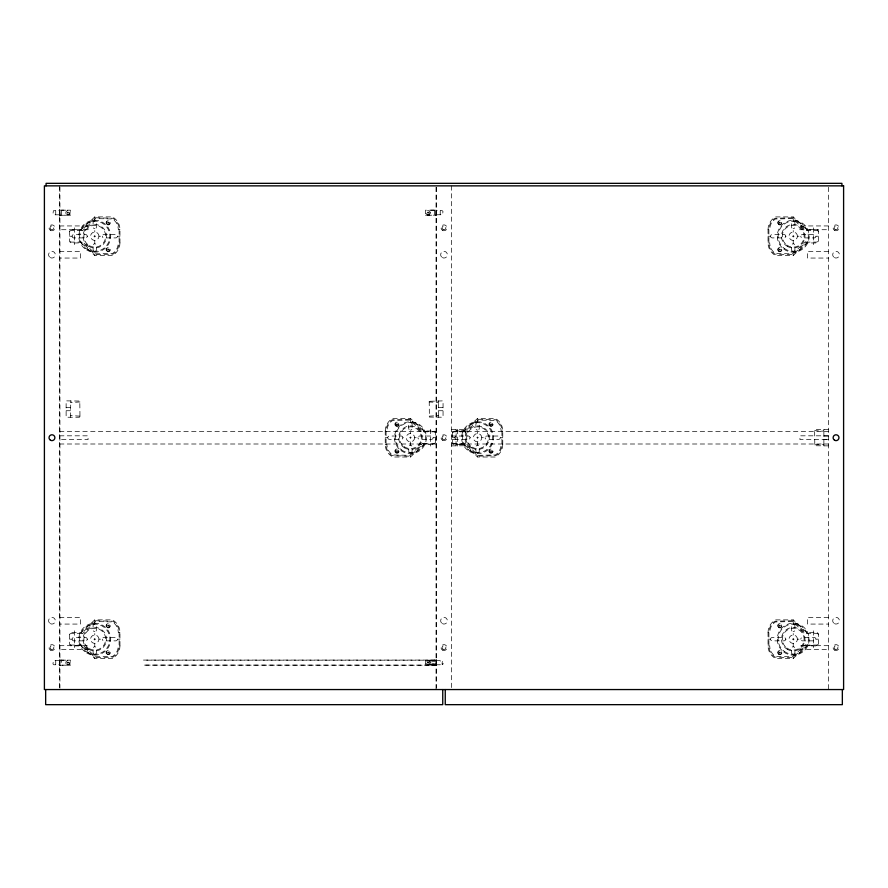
<?xml version="1.0" encoding="UTF-8"?>
<svg xmlns="http://www.w3.org/2000/svg" width="888" height="888" viewBox="0 0 888 888"><rect width="100%" height="100%" fill="white"/><g stroke="black" fill="none" stroke-linecap="round" stroke-linejoin="round"><path stroke-width="0.67" stroke-dasharray="4.44 3.33" d="M119.958 242.868L119.958 242.946A14.275 14.275 0 0 1 112.399 255.533L94.772 255.533L81.341 242.946L70.951 242.946L69.586 241.58L69.586 230.869L70.951 229.504L81.341 229.504L94.772 216.916L112.399 216.916A14.275 14.275 0 0 1 119.958 229.504L119.958 242.868L118.282 242.868L118.226 244.078A12.587 12.587 0 0 1 112.587 253.469L95.438 253.857L82.484 241.714L81.341 242.946M119.958 645.898L119.958 632.467A14.275 14.275 0 0 0 112.399 619.88L94.772 619.88L81.341 632.467L70.951 632.467L69.586 633.832L69.586 644.533L70.951 645.898L81.341 645.898L94.772 658.496L112.399 658.496A14.275 14.275 0 0 0 119.958 645.898L118.282 645.82L118.226 647.03A12.587 12.587 0 0 1 112.587 656.432L95.438 656.809L82.484 644.677L81.341 645.898M385.237 431.069L385.237 430.991A14.275 14.275 0 0 1 392.796 418.392L410.423 418.392L423.854 430.991L434.243 430.991L435.608 432.356L435.608 443.057L434.243 444.422L423.854 444.422L410.423 457.009L392.796 457.009A14.275 14.275 0 0 1 385.237 444.422L385.237 431.069L386.913 431.069L386.968 429.859A12.587 12.587 0 0 1 392.607 420.457L409.757 420.08L422.699 432.212L423.854 430.991M502.763 444.344L502.763 444.422A14.275 14.275 0 0 1 495.204 457.009L477.578 457.009L464.147 444.422L453.757 444.422L452.392 443.057L452.392 432.356L453.757 430.991L464.147 430.991L477.578 418.392L495.204 418.392A14.275 14.275 0 0 1 502.763 430.991L502.763 444.344L501.087 444.344L501.032 445.554A12.587 12.587 0 0 1 495.393 454.956L478.244 455.333L465.301 443.19L464.147 444.422M768.042 229.581L768.042 229.504A14.275 14.275 0 0 1 775.601 216.916L793.228 216.916L806.659 229.504L817.049 229.504L818.414 230.869L818.414 241.58L817.049 242.946L806.659 242.946L793.228 255.533L775.601 255.533A14.275 14.275 0 0 1 768.042 242.946L768.042 229.581L769.718 229.581L769.774 228.371A12.587 12.587 0 0 1 775.413 218.981L792.562 218.592L805.516 230.736L806.659 229.504M768.042 632.545L768.042 632.467A14.275 14.275 0 0 1 775.601 619.88L793.228 619.88L806.659 632.467L817.049 632.467L818.414 633.832L818.414 644.533L817.049 645.898L806.659 645.898L793.228 658.496L775.601 658.496A14.275 14.275 0 0 1 768.042 645.898L768.042 632.545L769.73 632.545L769.774 631.335A12.587 12.587 0 0 1 775.413 621.933L792.573 621.556L805.516 633.688L806.659 632.467M430.081 662.148C431.013 665.545 425.108 665.545 426.018 662.148M59.507 214.807L53.802 214.807L52.958 213.964L53.38 210.745L59.507 210.634M79.964 401.964L70.563 402.553L71.151 401.964L70.563 400.865M436.441 214.796L442.568 214.685L442.99 211.466L442.157 210.623L436.441 210.623M429.204 416.15L438.605 415.562L438.017 416.15L438.605 417.238M465.412 430.613L456.01 431.202L456.587 430.613L456.01 429.514M814.64 444.799L824.042 444.211L823.454 444.799L824.042 445.887M435.93 209.857L435.853 215.273M79.964 416.15L70.563 415.562L70.74 402.553M465.412 444.799L456.01 444.211L456.177 431.202M426.562 661.216L436.441 660.173L143.456 660.15M434.31 210.145L430.691 210.179M425.53 215.218L436.441 215.14L425.53 215.24L425.53 210.179L436.441 210.101M434.31 660.117L430.691 660.15M59.507 215.862L60.095 215.273L59.507 209.568M59.507 665.834L60.095 660.128L59.507 659.54M436.441 659.529L435.853 665.234L436.441 665.822M70.563 417.238L70.718 415.584M438.605 400.865L438.017 401.454L438.605 402.553L429.204 401.964M456.01 445.887L456.155 444.233M824.042 429.514L823.454 430.103L824.042 431.202L814.64 430.613M429.27 664.379L436.441 664.357L430.147 662.681M430.691 665.19L434.343 665.145L434.343 660.073M59.507 210.112L70.43 210.19L70.43 215.251L59.507 215.251L65.812 215.229M67.066 212.776L68.742 212.776M427.206 212.72L428.893 212.776M107.359 222.788L109.046 222.788M778.954 222.788L780.641 222.788M59.507 225.941L88.056 225.941L88.056 229.715L59.507 229.715M828.493 225.941L799.944 225.941L799.944 229.715L828.493 229.715M119.958 229.581L118.282 229.581L118.226 228.371A12.587 12.587 0 0 0 112.587 218.981L95.438 218.592L82.484 230.736L81.341 229.504M69.586 231.224L71.295 230.347L81.674 230.347L95.105 217.76L113.042 218.27A13.442 13.442 0 0 1 119.114 229.537L119.114 242.912A13.442 13.442 0 0 1 113.042 254.179L95.105 254.69L81.674 242.102L71.295 242.102L69.586 241.225M818.414 231.224L816.705 230.347L806.326 230.347L792.895 217.76L774.958 218.27A13.442 13.442 0 0 0 768.886 229.537L768.886 242.912A13.442 13.442 0 0 0 774.958 254.179L792.895 254.69L806.326 242.102L816.705 242.102L818.414 241.225M69.586 236.23L72.106 236.23A1.676 1.676 0 0 1 73.782 234.543L85.537 234.543A1.676 1.676 0 0 1 87.213 236.23L90.576 236.23M93.928 236.23L95.604 236.23M98.968 236.23A4.196 4.196 0 0 0 92.674 232.589A4.196 4.196 0 0 0 92.674 239.86A4.196 4.196 0 0 0 98.968 236.23L102.32 236.23A1.676 1.676 0 0 1 104.007 234.543L115.762 234.543A1.676 1.676 0 0 1 117.438 236.23L119.958 236.23M768.042 236.23L770.562 236.23A1.676 1.676 0 0 1 772.238 234.543L783.993 234.543A1.676 1.676 0 0 1 785.68 236.23L789.032 236.23M792.396 236.23L794.072 236.23M797.424 236.23A4.196 4.196 0 0 0 791.13 232.589A4.196 4.196 0 0 0 791.13 239.86A4.196 4.196 0 0 0 797.424 236.23L800.787 236.23A1.676 1.676 0 0 1 802.463 234.543L814.218 234.543A1.676 1.676 0 0 1 815.894 236.23L818.414 236.23M768.042 242.868L769.718 242.868L769.774 244.078A12.587 12.587 0 0 0 775.413 253.469L792.562 253.857L805.516 241.714L806.659 242.946M107.359 249.661L109.046 249.661M778.954 249.661L780.641 249.661M59.507 251.337L80.497 251.337L80.497 258.053L59.507 258.053M828.493 251.337L807.503 251.337L807.503 258.053L828.493 258.053M66.123 407.381L70.729 407.381M438.439 407.381L443.057 407.37M66.123 410.733L70.729 410.733M438.439 410.733L443.057 410.733M396.148 424.275L397.824 424.275M490.176 424.275L491.852 424.275M451.559 429.514L464.824 429.514L465.412 430.103L465.234 445.721L451.559 445.887M828.493 429.514L815.228 429.514L814.64 430.103L814.807 445.721L828.493 445.887M502.763 431.069L501.087 431.069L501.032 429.859A12.587 12.587 0 0 0 495.393 420.457L478.244 420.08L465.301 432.212L464.147 430.991M59.507 431.413L436.441 431.413M451.559 431.413L828.493 431.413M435.608 432.7L433.899 431.823L423.521 431.823L410.09 419.236L392.141 419.758A13.442 13.442 0 0 0 386.08 431.013L386.069 444.389A13.442 13.442 0 0 0 392.141 455.655L410.09 456.177L423.521 443.578L433.899 443.578L435.608 442.712M452.392 432.7L454.101 431.823L464.48 431.823L477.911 419.236L495.859 419.758A13.442 13.442 0 0 1 501.92 431.013L501.931 444.389A13.442 13.442 0 0 1 495.859 455.655L477.911 456.177L464.48 443.578L454.101 443.578L452.392 442.712M59.507 435.819L88.056 435.819L88.056 439.593L59.507 439.593M828.493 435.819L799.944 435.819L799.944 439.593L828.493 439.593M451.559 436.03L456.177 436.03M823.875 436.03L828.493 436.03M385.237 437.706L387.756 437.706A1.676 1.676 0 0 1 389.432 436.03L401.187 436.03A1.676 1.676 0 0 1 402.863 437.706L406.227 437.706M409.579 437.706L411.255 437.706M414.618 437.706A4.196 4.196 0 0 1 408.325 441.336A4.196 4.196 0 0 1 408.325 434.066A4.196 4.196 0 0 1 414.618 437.706L417.971 437.706A1.676 1.676 0 0 1 419.658 436.03L431.413 436.03A1.676 1.676 0 0 1 433.089 437.706L435.608 437.706M452.392 437.706L454.911 437.706A1.676 1.676 0 0 1 456.587 436.03L468.342 436.03A1.676 1.676 0 0 1 470.03 437.706L473.382 437.706M476.745 437.706L478.421 437.706M481.773 437.706A4.196 4.196 0 0 0 475.48 434.066A4.196 4.196 0 0 0 475.48 441.336A4.196 4.196 0 0 0 481.773 437.706L485.137 437.706A1.676 1.676 0 0 1 486.813 436.03L498.568 436.03A1.676 1.676 0 0 1 500.244 437.706L502.763 437.706M451.559 439.382L456.177 439.382M823.875 439.382L828.493 439.382M59.507 444L436.441 444M451.559 444L828.493 444M385.237 444.344L386.913 444.344L386.968 445.554A12.587 12.587 0 0 0 392.607 454.956L409.757 455.333L422.699 443.19L423.854 444.422M396.148 451.137L397.824 451.137M490.176 451.137L491.852 451.137M59.507 617.36L80.497 617.36L80.497 624.075L59.507 624.075M828.493 617.36L807.503 617.36L807.503 624.075L828.493 624.075M107.359 625.751L109.046 625.751M778.965 625.751L780.641 625.751M119.958 632.545L118.282 632.545L118.226 631.335A12.587 12.587 0 0 0 112.587 621.933L95.438 621.556L82.484 633.688L81.341 632.467M69.586 634.176L71.295 633.311L81.674 633.311L95.105 620.712L113.042 621.234A13.442 13.442 0 0 1 119.114 632.5L119.114 645.809A13.442 13.442 0 0 1 113.042 657.142L95.105 657.653L81.674 645.054L71.295 645.054L69.586 644.189M818.414 634.176L816.705 633.311L806.337 633.311L792.895 620.712L774.958 621.234A13.442 13.442 0 0 0 768.886 632.5L768.886 645.876A13.442 13.442 0 0 0 774.958 657.142L792.895 657.653L806.337 645.054L816.705 645.054L818.414 644.189M69.586 639.182L72.106 639.182A1.676 1.676 0 0 1 73.782 637.506L85.537 637.506A1.676 1.676 0 0 1 87.213 639.182L90.576 639.182M93.928 639.182L95.604 639.182M98.968 639.182A4.196 4.196 0 0 0 92.674 635.553A4.196 4.196 0 0 0 92.674 642.823A4.196 4.196 0 0 0 98.968 639.182L102.32 639.182A1.676 1.676 0 0 1 104.007 637.506L115.762 637.506A1.676 1.676 0 0 1 117.438 639.182L119.958 639.182M768.042 639.182L770.562 639.182A1.676 1.676 0 0 0 772.249 640.859L783.993 640.859A1.676 1.676 0 0 0 785.68 639.182L789.032 639.182M792.396 639.182L794.072 639.182M797.424 639.182A4.196 4.196 0 0 0 791.13 635.553A4.196 4.196 0 0 0 791.13 642.823A4.196 4.196 0 0 0 797.424 639.182L800.787 639.182A1.676 1.676 0 0 0 802.463 640.859L814.218 640.859A1.676 1.676 0 0 0 815.894 639.182L818.414 639.182M59.507 645.687L88.056 645.687L88.056 649.472L59.507 649.472M828.493 645.687L799.944 645.687L799.944 649.472L828.493 649.472M768.042 645.898L769.73 645.82L769.774 647.03A12.587 12.587 0 0 0 775.413 656.432L792.573 656.809L805.516 644.677L806.659 645.898M107.359 652.613L109.046 652.613M778.965 652.613L780.641 652.613M59.507 660.084L61.605 660.084L61.605 665.156L65.812 665.201M143.456 660.073L436.441 660.073M59.507 660.184L70.43 660.161L70.43 665.223L59.507 665.223L61.605 665.123M59.507 660.605L53.38 660.716L52.958 663.935L53.802 664.768L59.507 664.768M436.441 660.583L440.226 660.583L440.226 664.779L436.441 664.779M67.066 662.703L68.742 662.703M427.206 662.692L428.893 662.692M67.066 662.748L68.742 662.748M427.206 662.737L428.893 662.737M436.441 665.112L143.456 665.112L436.441 665.212L426.839 664.39M65.812 210.19L61.649 210.156M65.812 660.161L61.649 660.128M61.605 215.185L61.605 210.112M823.875 444.211L823.875 431.202M438.439 415.562L438.439 402.553M430.081 212.21C431.057 215.44 425.097 215.673 426.018 212.188M828.493 187.235L828.493 689.554M813.375 227.85L813.375 244.6M813.375 630.813L813.375 647.552M793.228 216.916L793.228 221.112A1.676 1.676 0 0 0 791.552 222.788L791.552 226.995A1.676 1.676 0 0 0 793.228 228.671L793.228 232.023M793.228 235.387L793.228 237.063M793.228 240.426L793.228 243.778A1.676 1.676 0 0 0 791.552 245.454L791.552 249.661A1.676 1.676 0 0 0 793.228 251.337L793.228 255.533M793.228 619.88L793.228 624.075A1.676 1.676 0 0 0 791.552 625.751L791.552 629.947A1.676 1.676 0 0 0 793.228 631.623L793.228 634.987M793.228 638.339L793.228 640.026M793.228 643.378L793.228 646.742A1.676 1.676 0 0 0 791.552 648.418L791.552 652.613A1.676 1.676 0 0 0 793.228 654.29L793.228 658.496M779.797 221.956L779.797 223.632M779.797 248.818L779.797 250.494M779.797 624.908L779.797 626.595M779.797 651.77L779.797 653.457M491.009 423.432L491.009 425.108M491.009 450.294L491.009 451.97M477.578 418.392L477.578 422.588A1.676 1.676 0 0 1 479.254 424.275L479.254 428.471A1.676 1.676 0 0 1 477.578 430.147L477.578 433.511M477.578 436.863L477.578 438.539M477.578 441.902L477.578 445.254A1.676 1.676 0 0 1 479.254 446.942L479.254 451.137A1.676 1.676 0 0 1 477.578 452.813L477.578 457.009M457.431 429.326L457.431 446.076M451.559 185.858L451.559 689.554M440.226 210.611L440.226 214.818M436.441 187.235L436.441 688.167M436.03 187.235L436.03 689.554M434.343 210.101L434.343 215.174M430.569 429.326L430.569 446.076M428.049 211.877L428.049 213.608M428.049 661.849L428.049 663.58M425.53 660.15L425.53 665.212M410.423 418.392L410.423 422.588A1.676 1.676 0 0 0 408.746 424.275L408.746 428.471A1.676 1.676 0 0 0 410.423 430.147L410.423 433.511M410.423 436.863L410.423 438.539M410.423 441.902L410.423 445.254A1.676 1.676 0 0 0 408.746 446.942L408.746 451.137A1.676 1.676 0 0 0 410.423 452.813L410.423 457.009M396.992 423.432L396.992 425.108M396.992 450.294L396.992 451.97M108.203 221.956L108.203 223.632M108.203 248.818L108.203 250.494M108.203 624.908L108.203 626.595M108.203 651.77L108.203 653.457M94.772 216.916L94.772 221.112A1.676 1.676 0 0 1 96.448 222.788L96.448 226.995A1.676 1.676 0 0 1 94.772 228.671L94.772 232.023M94.772 235.387L94.772 237.063M94.772 240.426L94.772 243.778A1.676 1.676 0 0 1 96.448 245.454L96.448 249.661A1.676 1.676 0 0 1 94.772 251.337L94.772 255.533M94.772 619.88L94.772 624.075A1.676 1.676 0 0 1 96.448 625.751L96.448 629.947A1.676 1.676 0 0 1 94.772 631.623L94.772 634.987M94.772 638.339L94.772 640.026M94.772 643.378L94.772 646.742A1.676 1.676 0 0 1 96.448 648.418L96.448 652.613A1.676 1.676 0 0 1 94.772 654.29L94.772 658.496M74.625 227.85L74.625 244.6M74.625 630.813L74.625 647.552M69.93 212.188C70.862 215.595 64.935 215.584 65.879 212.188M69.93 662.159C70.862 665.567 64.935 665.545 65.879 662.148M67.91 211.888L67.91 213.62M67.91 661.86L67.91 663.591M59.929 187.235L59.929 688.167M59.507 185.858L59.507 689.554M55.733 210.623L55.733 214.818M55.733 660.594L55.733 664.79M770.562 236.23A1.676 1.676 0 0 0 772.238 237.906L783.993 237.906A1.676 1.676 0 0 0 785.68 236.23M793.228 221.112A1.676 1.676 0 0 1 794.904 222.788L794.904 226.995A1.676 1.676 0 0 1 793.228 228.671M815.894 236.23A1.676 1.676 0 0 1 814.218 237.906L802.463 237.906A1.676 1.676 0 0 1 800.787 236.23M793.228 251.337A1.676 1.676 0 0 0 794.904 249.661L794.904 245.454A1.676 1.676 0 0 0 793.228 243.778M387.756 437.706A1.676 1.676 0 0 0 389.432 439.382L401.187 439.382A1.676 1.676 0 0 0 402.863 437.706M410.423 422.588A1.676 1.676 0 0 1 412.099 424.275L412.099 428.471A1.676 1.676 0 0 1 410.423 430.147M433.089 437.706A1.676 1.676 0 0 1 431.413 439.382L419.658 439.382A1.676 1.676 0 0 1 417.971 437.706M410.423 452.813A1.676 1.676 0 0 0 412.099 451.137L412.099 446.942A1.676 1.676 0 0 0 410.423 445.254M117.438 639.182A1.676 1.676 0 0 1 115.762 640.859L104.007 640.859A1.676 1.676 0 0 1 102.32 639.182M94.772 624.075A1.676 1.676 0 0 0 93.096 625.751L93.096 629.947A1.676 1.676 0 0 0 94.772 631.623M72.106 639.182A1.676 1.676 0 0 0 73.782 640.859L85.537 640.859A1.676 1.676 0 0 0 87.213 639.182M94.772 654.29A1.676 1.676 0 0 1 93.096 652.613L93.096 648.418A1.676 1.676 0 0 1 94.772 646.742M770.562 639.182A1.676 1.676 0 0 1 772.249 637.506L783.993 637.506A1.676 1.676 0 0 1 785.68 639.182M793.228 624.075A1.676 1.676 0 0 1 794.915 625.751L794.915 629.947A1.676 1.676 0 0 1 793.228 631.623M815.894 639.182A1.676 1.676 0 0 0 814.218 637.506L802.463 637.506A1.676 1.676 0 0 0 800.787 639.182M793.228 654.29A1.676 1.676 0 0 0 794.915 652.613L794.915 648.418A1.676 1.676 0 0 0 793.228 646.742M117.438 236.23A1.676 1.676 0 0 1 115.762 237.906L104.007 237.906A1.676 1.676 0 0 1 102.32 236.23M94.772 221.112A1.676 1.676 0 0 0 93.096 222.788L93.096 226.995A1.676 1.676 0 0 0 94.772 228.671M72.106 236.23A1.676 1.676 0 0 0 73.782 237.906L85.537 237.906A1.676 1.676 0 0 0 87.213 236.23M94.772 251.337A1.676 1.676 0 0 1 93.096 249.661L93.096 245.454A1.676 1.676 0 0 1 94.772 243.778M500.244 437.706A1.676 1.676 0 0 1 498.568 439.382L486.813 439.382A1.676 1.676 0 0 1 485.137 437.706M477.578 422.588A1.676 1.676 0 0 0 475.901 424.275L475.901 428.471A1.676 1.676 0 0 0 477.578 430.147M454.911 437.706A1.676 1.676 0 0 0 456.587 439.382L468.342 439.382A1.676 1.676 0 0 0 470.03 437.706M477.578 452.813A1.676 1.676 0 0 1 475.901 451.137L475.901 446.942A1.676 1.676 0 0 1 477.578 445.254M79.964 416.65L79.376 417.238L66.123 417.238L66.123 400.865L79.798 401.043L79.964 416.65M429.215 401.309L429.37 417.071L443.057 417.238L443.057 400.865L429.215 401.309M442.99 663.913C440.881 667.887 443.134 655.067 442.99 663.924M436.441 660.994L429.237 660.972L436.441 660.994M430.081 213.298L430.081 213.264A2.098 2.098 0 0 0 427.505 210.7A2.098 2.098 0 0 0 426.573 214.208A2.098 2.098 0 0 0 430.081 213.264M430.081 663.269L430.081 663.225A2.098 2.098 0 0 0 427.505 660.661A2.098 2.098 0 0 0 426.573 664.18A2.098 2.098 0 0 0 430.081 663.225M66.855 214.541A2.098 2.098 0 0 0 70.008 212.732A2.098 2.098 0 0 0 66.866 210.911A2.098 2.098 0 0 0 66.855 214.541M66.855 664.513A2.098 2.098 0 0 0 70.008 662.703A2.098 2.098 0 0 0 66.866 660.883A2.098 2.098 0 0 0 66.855 664.513M442.668 439.038A1.887 1.887 0 0 0 445.82 438.195A1.887 1.887 0 0 0 443.512 435.875A1.887 1.887 0 0 0 442.668 439.038M443.057 229.47A1.887 1.887 0 0 0 445.887 227.828A1.887 1.887 0 0 0 443.057 226.196A1.887 1.887 0 0 0 443.057 229.47M442.324 257.598A3.363 3.363 0 0 0 447.363 254.69A3.363 3.363 0 0 0 442.324 251.781A3.363 3.363 0 0 0 442.324 257.598M443.057 649.217A1.887 1.887 0 0 0 445.887 647.574A1.887 1.887 0 0 0 443.057 645.942A1.887 1.887 0 0 0 443.057 649.217M442.324 623.62A3.363 3.363 0 0 0 447.363 620.712A3.363 3.363 0 0 0 442.324 617.804A3.363 3.363 0 0 0 442.324 623.62M50.616 229.171A1.887 1.887 0 0 0 53.78 228.316A1.887 1.887 0 0 0 51.471 226.007A1.887 1.887 0 0 0 50.616 229.171M50.272 257.598A3.363 3.363 0 0 0 55.311 254.69A3.363 3.363 0 0 0 50.272 251.781A3.363 3.363 0 0 0 50.272 257.598M51.016 649.217A1.887 1.887 0 0 0 53.846 647.574A1.887 1.887 0 0 0 51.016 645.942A1.887 1.887 0 0 0 51.016 649.217M50.272 623.62A3.363 3.363 0 0 0 55.311 620.712A3.363 3.363 0 0 0 50.272 617.804A3.363 3.363 0 0 0 50.272 623.62M835.097 229.47A1.887 1.887 0 0 0 837.928 227.828A1.887 1.887 0 0 0 835.097 226.196A1.887 1.887 0 0 0 835.097 229.47M834.365 257.598A3.363 3.363 0 0 0 839.404 254.69A3.363 3.363 0 0 0 834.365 251.781A3.363 3.363 0 0 0 834.365 257.598M835.097 649.217A1.887 1.887 0 0 0 837.928 647.574A1.887 1.887 0 0 0 835.097 645.942A1.887 1.887 0 0 0 835.097 649.217M834.365 623.62A3.363 3.363 0 0 0 839.404 620.712A3.363 3.363 0 0 0 834.365 617.804A3.363 3.363 0 0 0 834.365 623.62M442.535 440.248A2.942 2.942 0 0 0 446.942 437.706A2.942 2.942 0 0 0 442.535 435.164A2.942 2.942 0 0 0 442.535 440.248M442.535 230.369A2.942 2.942 0 0 0 446.942 227.828A2.942 2.942 0 0 0 442.535 225.286A2.942 2.942 0 0 0 442.535 230.369M442.535 650.127A2.942 2.942 0 0 0 446.942 647.574A2.942 2.942 0 0 0 442.535 645.032A2.942 2.942 0 0 0 442.535 650.127M107.048 251.415A2.098 2.098 0 0 0 110.301 249.772A2.098 2.098 0 0 0 107.259 247.785A2.098 2.098 0 0 0 107.048 251.415M107.048 224.542A2.098 2.098 0 0 0 110.301 222.91A2.098 2.098 0 0 0 107.259 220.923A2.098 2.098 0 0 0 107.048 224.542M489.865 452.891A2.098 2.098 0 0 0 493.106 451.259A2.098 2.098 0 0 0 490.065 449.261A2.098 2.098 0 0 0 489.865 452.891M489.865 426.029A2.098 2.098 0 0 0 493.106 424.397A2.098 2.098 0 0 0 490.065 422.399A2.098 2.098 0 0 0 489.865 426.029M107.048 654.367A2.098 2.098 0 0 0 110.301 652.736A2.098 2.098 0 0 0 107.259 650.738A2.098 2.098 0 0 0 107.048 654.367M107.048 627.505A2.098 2.098 0 0 0 110.301 625.874A2.098 2.098 0 0 0 107.259 623.875A2.098 2.098 0 0 0 107.048 627.505M778.399 251.226A2.098 2.098 0 0 0 781.851 250.083A2.098 2.098 0 0 0 779.142 247.663A2.098 2.098 0 0 0 778.399 251.226M778.399 224.364A2.098 2.098 0 0 0 781.851 223.221A2.098 2.098 0 0 0 779.142 220.801A2.098 2.098 0 0 0 778.399 224.364M778.399 654.179A2.098 2.098 0 0 0 781.851 653.046A2.098 2.098 0 0 0 779.142 650.627A2.098 2.098 0 0 0 778.399 654.179M778.399 627.317A2.098 2.098 0 0 0 781.851 626.173A2.098 2.098 0 0 0 779.142 623.753A2.098 2.098 0 0 0 778.399 627.317M395.593 452.702A2.098 2.098 0 0 0 399.045 451.559A2.098 2.098 0 0 0 396.326 449.139A2.098 2.098 0 0 0 395.593 452.702M395.593 425.84A2.098 2.098 0 0 0 399.045 424.697A2.098 2.098 0 0 0 396.326 422.277A2.098 2.098 0 0 0 395.593 425.84M834.576 230.369A2.942 2.942 0 0 0 838.982 227.828A2.942 2.942 0 0 0 834.576 225.286A2.942 2.942 0 0 0 834.576 230.369M834.576 650.127A2.942 2.942 0 0 0 838.982 647.574A2.942 2.942 0 0 0 834.576 645.032A2.942 2.942 0 0 0 834.576 650.127M50.483 230.369A2.942 2.942 0 0 0 54.89 227.828A2.942 2.942 0 0 0 50.483 225.286A2.942 2.942 0 0 0 50.483 230.369M50.483 650.127A2.942 2.942 0 0 0 54.89 647.574A2.942 2.942 0 0 0 50.483 645.032A2.942 2.942 0 0 0 50.483 650.127M786.746 244.999A10.911 10.911 0 0 0 804.073 237.451A10.911 10.911 0 0 0 788.866 226.218A10.911 10.911 0 0 0 786.746 244.999M787.356 246.398A11.755 11.755 0 0 0 804.983 236.23A11.755 11.755 0 0 0 787.356 226.052A11.755 11.755 0 0 0 787.356 246.398M783.76 249.062A15.962 15.962 0 0 0 809.09 238.006A15.962 15.962 0 0 0 786.846 221.6A15.962 15.962 0 0 0 783.76 249.062M784.259 248.385A15.118 15.118 0 0 0 808.247 237.917A15.118 15.118 0 0 0 787.19 222.366A15.118 15.118 0 0 0 784.259 248.385M778.61 223.976A1.676 1.676 0 0 0 781.418 223.232A1.676 1.676 0 0 0 779.364 221.168A1.676 1.676 0 0 0 778.61 223.976M778.61 250.849A1.676 1.676 0 0 0 781.418 250.094A1.676 1.676 0 0 0 779.364 248.03A1.676 1.676 0 0 0 778.61 250.849M403.94 446.486A10.911 10.911 0 0 0 421.267 438.927A10.911 10.911 0 0 0 406.06 427.705A10.911 10.911 0 0 0 403.94 446.486M404.54 447.885A11.755 11.755 0 0 0 422.177 437.706A11.755 11.755 0 0 0 404.54 427.528A11.755 11.755 0 0 0 404.54 447.885M400.943 450.538A15.962 15.962 0 0 0 426.273 439.493A15.962 15.962 0 0 0 404.04 423.077A15.962 15.962 0 0 0 400.943 450.538M401.443 449.861A15.118 15.118 0 0 0 425.441 439.394A15.118 15.118 0 0 0 404.373 423.854A15.118 15.118 0 0 0 401.443 449.861M396.148 425.729A1.676 1.676 0 0 0 398.668 424.275A1.676 1.676 0 0 0 396.148 422.821A1.676 1.676 0 0 0 396.148 425.729M396.148 452.591A1.676 1.676 0 0 0 398.668 451.137A1.676 1.676 0 0 0 396.148 449.683A1.676 1.676 0 0 0 396.148 452.591M89.311 648.629A10.911 10.911 0 0 0 105.683 639.182A10.911 10.911 0 0 0 89.311 629.736A10.911 10.911 0 0 0 89.311 648.629M88.889 649.361A11.755 11.755 0 0 0 106.527 639.182A11.755 11.755 0 0 0 88.889 629.004A11.755 11.755 0 0 0 88.889 649.361M86.791 653.002A15.962 15.962 0 0 0 110.723 639.182A15.962 15.962 0 0 0 86.791 625.363A15.962 15.962 0 0 0 86.791 653.002M85.792 651.348A15.118 15.118 0 0 0 109.79 640.881A15.118 15.118 0 0 0 88.722 625.33A15.118 15.118 0 0 0 85.792 651.348M107.359 627.206A1.676 1.676 0 0 0 109.879 625.751A1.676 1.676 0 0 0 107.359 624.297A1.676 1.676 0 0 0 107.359 627.206M107.359 654.068A1.676 1.676 0 0 0 109.879 652.613A1.676 1.676 0 0 0 107.359 651.159A1.676 1.676 0 0 0 107.359 654.068M786.757 647.963A10.911 10.911 0 0 0 804.073 640.403A10.911 10.911 0 0 0 788.866 629.181A10.911 10.911 0 0 0 786.757 647.963M787.356 649.361A11.755 11.755 0 0 0 804.983 639.182A11.755 11.755 0 0 0 787.356 629.004A11.755 11.755 0 0 0 787.356 649.361M783.76 652.025A15.962 15.962 0 0 0 809.09 640.97A15.962 15.962 0 0 0 786.846 624.553A15.962 15.962 0 0 0 783.76 652.025M784.259 651.348A15.118 15.118 0 0 0 808.258 640.881A15.118 15.118 0 0 0 787.19 625.33A15.118 15.118 0 0 0 784.259 651.348M778.965 627.206A1.676 1.676 0 0 0 781.484 625.751A1.676 1.676 0 0 0 778.965 624.297A1.676 1.676 0 0 0 778.965 627.206M778.965 654.068A1.676 1.676 0 0 0 781.484 652.613A1.676 1.676 0 0 0 778.965 651.159A1.676 1.676 0 0 0 778.965 654.068M89.311 245.676A10.911 10.911 0 0 0 105.683 236.23A10.911 10.911 0 0 0 89.311 226.773A10.911 10.911 0 0 0 89.311 245.676M88.889 246.398A11.755 11.755 0 0 0 106.527 236.23A11.755 11.755 0 0 0 88.889 226.052A11.755 11.755 0 0 0 88.889 246.398M86.791 250.039A15.962 15.962 0 0 0 110.723 236.23A15.962 15.962 0 0 0 86.791 222.411A15.962 15.962 0 0 0 86.791 250.039M85.792 248.385A15.118 15.118 0 0 0 109.79 237.917A15.118 15.118 0 0 0 88.722 222.366A15.118 15.118 0 0 0 85.792 248.385M107.015 223.976A1.676 1.676 0 0 0 109.823 223.232A1.676 1.676 0 0 0 107.77 221.168A1.676 1.676 0 0 0 107.015 223.976M107.015 250.849A1.676 1.676 0 0 0 109.823 250.094A1.676 1.676 0 0 0 107.77 248.03A1.676 1.676 0 0 0 107.015 250.849M472.127 447.152A10.911 10.911 0 0 0 488.489 437.706A10.911 10.911 0 0 0 472.127 428.249A10.911 10.911 0 0 0 472.127 447.152M471.706 447.885A11.755 11.755 0 0 0 489.332 437.706A11.755 11.755 0 0 0 471.706 427.528A11.755 11.755 0 0 0 471.706 447.885M469.597 451.526A15.962 15.962 0 0 0 493.539 437.706A15.962 15.962 0 0 0 469.597 423.887A15.962 15.962 0 0 0 469.597 451.526M468.609 449.861A15.118 15.118 0 0 0 492.596 439.394A15.118 15.118 0 0 0 471.539 423.854A15.118 15.118 0 0 0 468.609 449.861M490.176 425.729A1.676 1.676 0 0 0 492.696 424.275A1.676 1.676 0 0 0 490.176 422.821A1.676 1.676 0 0 0 490.176 425.729M489.821 452.325A1.676 1.676 0 0 0 492.629 451.57A1.676 1.676 0 0 0 490.576 449.517A1.676 1.676 0 0 0 489.821 452.325"/><path stroke-width="1.33" d="M842.346 689.554L842.346 704.661L445.254 704.661L445.254 689.554M841.924 185.858L841.924 183.339L46.076 183.339L46.076 185.858M442.746 689.554L442.746 704.661L45.654 704.661L45.654 689.554M843.6 185.858L44.4 185.858L44.4 689.554L843.6 689.554L843.6 185.858M50.483 440.248A2.942 2.942 0 0 0 54.89 437.706A2.942 2.942 0 0 0 50.483 435.164A2.942 2.942 0 0 0 50.483 440.248M834.576 440.248A2.942 2.942 0 0 0 838.982 437.706A2.942 2.942 0 0 0 834.576 435.164A2.942 2.942 0 0 0 834.576 440.248"/></g></svg>
